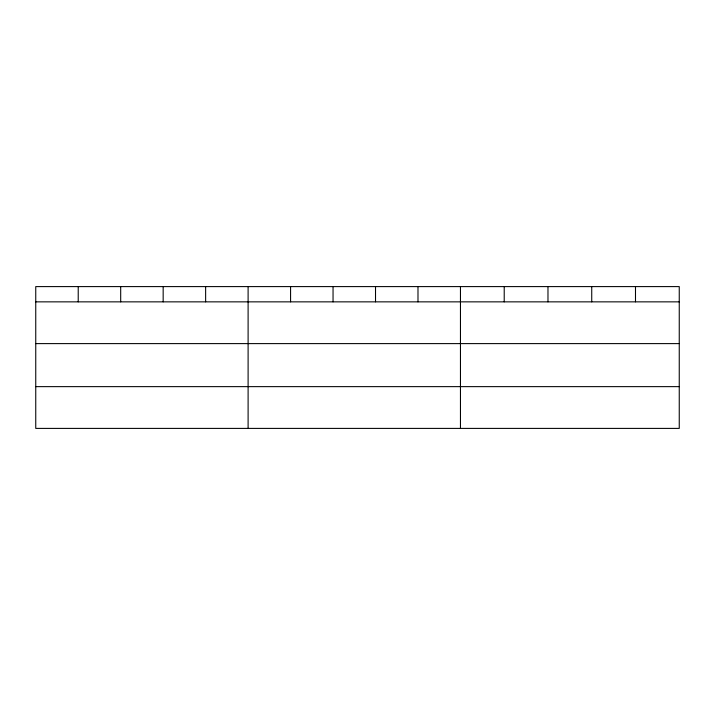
<?xml version="1.0" encoding="UTF-8"?>
<svg xmlns="http://www.w3.org/2000/svg" width="715" height="715" viewBox="0 0 715 715"><rect width="100%" height="100%" fill="white"/><g stroke="black" fill="none" stroke-linecap="round" stroke-linejoin="round"><path stroke-width="1.07" d="M679.25 343.611L679.25 286.599L35.75 286.599L35.75 428.401L679.25 428.401L679.25 343.611L35.75 343.611M35.75 301.855L679.25 301.855M35.75 386.636L679.25 386.636M635.492 286.599L635.492 301.855M591.734 286.599L591.734 301.855M547.976 286.599L547.976 301.855M504.218 286.599L504.218 301.855M460.46 286.599L460.46 428.401M417.989 286.599L417.989 301.855M375.518 286.599L375.518 301.855M333.047 286.599L333.047 301.855M290.576 286.599L290.576 301.855M248.105 286.599L248.105 428.401M205.634 286.599L205.634 301.855M163.163 286.599L163.163 301.855M120.692 286.599L120.692 301.855M78.221 286.599L78.221 301.855"/></g></svg>
